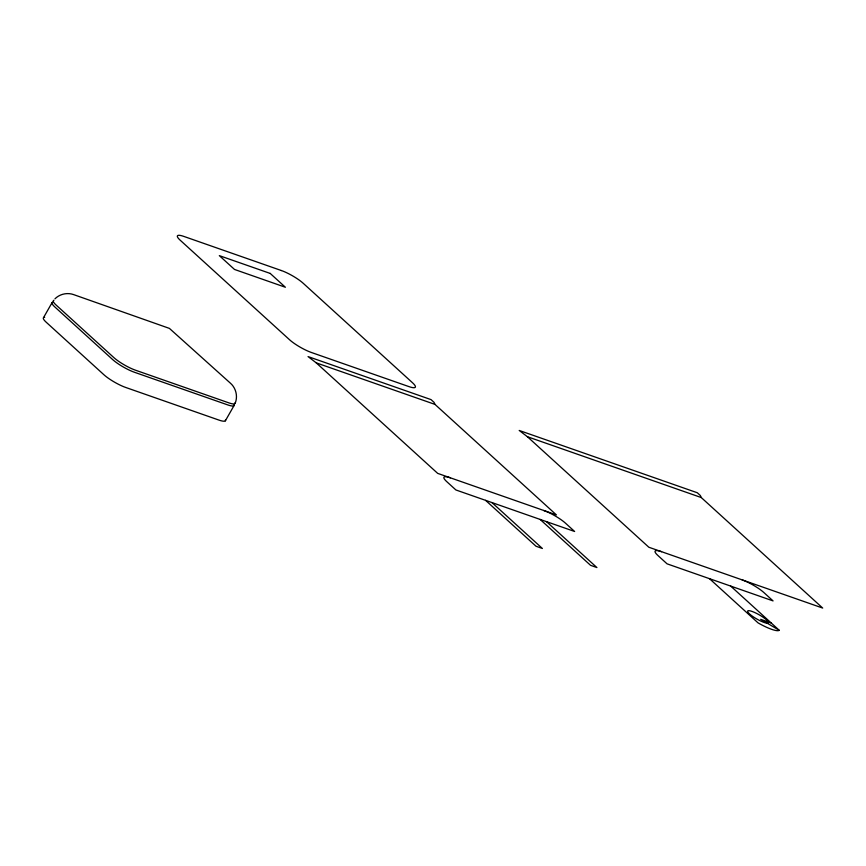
<?xml version="1.0" encoding="UTF-8"?>
<svg xmlns="http://www.w3.org/2000/svg" width="866" height="866" viewBox="0 0 866 866"><rect width="100%" height="100%" fill="white"/><g stroke="black" fill="none" stroke-linecap="round" stroke-linejoin="round"><path stroke-width="1.3" d="M235.227 403.112C238.031 396.249 235.92 387.827 230.269 383.053L169.422 328.398L73.642 294.613C67.267 292.297 59.732 294.018 54.959 298.824M52.187 302.45L43.506 317.67A17.894 3.626 29.7 0 0 46.212 322.228L103.898 374.729A17.894 3.626 29.7 0 0 125.732 387.47L219.011 420.107A17.894 3.626 29.7 0 0 225.474 419.815M225.344 420.822L234.026 405.602M316.242 362.854L434.97 404.39L556.416 514.913L437.687 473.377L316.242 362.854L308.047 356.586L431.019 399.605L434.061 402.365L434.97 404.39M527.405 436.724L701.254 497.539L822.7 608.062L648.851 547.247L527.405 436.724L519.21 430.456L697.303 492.754L700.345 495.514L701.254 497.539M771.27 623.033L760.673 619.331L779.248 630.286L730.666 586.076M709.471 578.661L758.042 622.87A21.618 4.384 29.7 0 0 779.248 630.286M546.468 521.635L596.912 567.555L590.558 565.325L540.113 519.416M491.942 502.561L542.387 548.481L536.022 546.251L485.577 500.342M543.686 510.464A17.894 3.626 29.7 0 1 565.52 523.205L574.623 531.486L455.895 489.961L446.791 481.669A17.894 3.626 29.7 0 1 450.407 477.826M742.13 579.884A17.894 3.626 29.7 0 1 763.964 592.625L773.067 600.907L667.058 563.831L657.954 555.539A17.894 3.626 29.7 0 1 661.57 551.696M43.971 317.4A17.894 3.626 29.7 0 1 44.686 317.281M53.367 302.061A17.894 3.626 29.7 0 0 54.894 307.008L112.58 359.509A17.894 3.626 29.7 0 0 134.414 372.25L227.693 404.887A17.894 3.626 29.7 0 0 234.156 404.595M53.908 300.275A17.742 3.594 29.7 0 0 56.138 305.059L113.825 357.561A17.742 3.594 29.7 0 0 135.464 370.193L228.754 402.831A17.742 3.594 29.7 0 0 235.162 402.538M768.423 622.264L768.337 622.946L766.107 623.044A11.929 2.414 29.7 0 1 750.129 614.459A11.929 2.414 29.7 0 1 752.738 611.688A11.929 2.414 29.7 0 1 767.806 621.236L768.423 622.264M281.385 270.538L183.852 236.418A17.894 3.626 29.7 0 0 180.247 240.261L289.536 339.732A17.894 3.626 29.7 0 0 311.37 352.473L408.893 386.593A17.894 3.626 29.7 0 0 412.508 382.75L303.208 283.279A17.894 3.626 29.7 0 0 281.385 270.538M270.203 273.429L219.325 255.632L234.502 269.445L285.39 287.252L270.203 273.429"/></g></svg>
